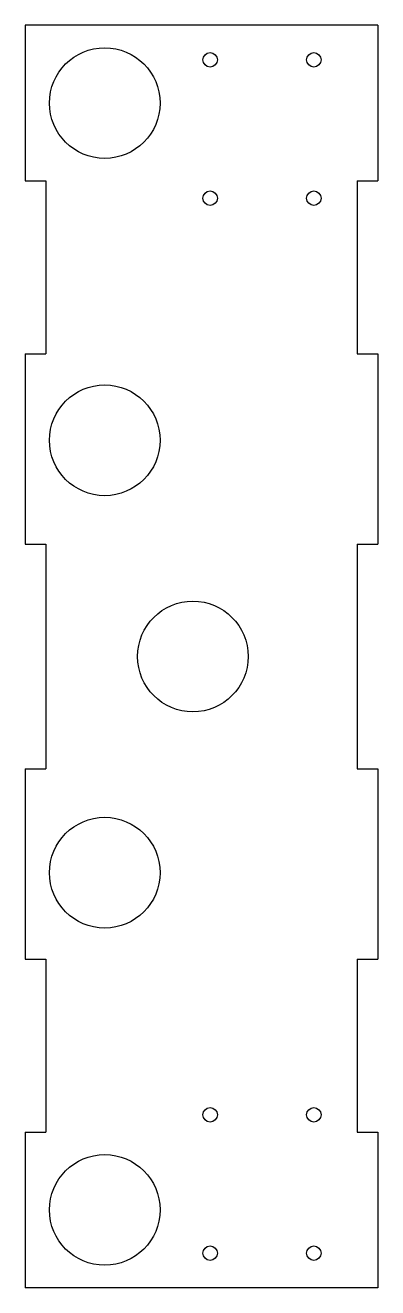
# Model space of a CAD drawing. Header units: millimetres. Extents: x 0 to 102, y -182 to 182.
import ezdxf

# ---------------------------------------------------------------- set-up
doc = ezdxf.new("R2010")
doc.units = ezdxf.units.MM
doc.layers.add('Binder', color=7, linetype='CONTINUOUS')

msp = doc.modelspace()

# ---------------------------------------------------------------- linework, layer by layer
at = {"layer": 'Binder'}
for p, q in [((102, 182.5, -131.15), (0, 182.5, -131.15)), ((0, 182.5, -131.15), (0, 137.5, -131.15)), ((102, 182.5, -131.15), (102, 137.5, -131.15)), ((0, 137.5, -131.15), (6, 137.5, -131.15)), ((6, 137.5, -131.15), (6, 87.5, -131.15)), ((96, 137.5, -131.15), (102, 137.5, -131.15)), ((96, 137.5, -131.15), (96, 87.5, -131.15)), ((0, 87.5, -131.15), (6, 87.5, -131.15)), ((0, 87.5, -131.15), (0, 32.5, -131.15)), ((96, 87.5, -131.15), (102, 87.5, -131.15)), ((102, 87.5, -131.15), (102, 32.5, -131.15)), ((0, 32.5, -131.15), (6, 32.5, -131.15)), ((6, 32.5, -131.15), (6, -32.5, -131.15)), ((96, 32.5, -131.15), (96, -32.5, -131.15)), ((96, 32.5, -131.15), (102, 32.5, -131.15)), ((0, -32.5, -131.15), (6, -32.5, -131.15)), ((0, -32.5, -131.15), (0, -87.5, -131.15)), ((96, -32.5, -131.15), (102, -32.5, -131.15)), ((102, -32.5, -131.15), (102, -87.5, -131.15)), ((0, -87.5, -131.15), (6, -87.5, -131.15)), ((6, -87.5, -131.15), (6, -137.5, -131.15)), ((96, -87.5, -131.15), (96, -137.5, -131.15)), ((96, -87.5, -131.15), (102, -87.5, -131.15)), ((0, -137.5, -131.15), (6, -137.5, -131.15)), ((0, -137.5, -131.15), (0, -182.5, -131.15)), ((96, -137.5, -131.15), (102, -137.5, -131.15)), ((102, -137.5, -131.15), (102, -182.5, -131.15)), ((102, -182.5, -131.15), (0, -182.5, -131.15))]:
    msp.add_line(p, q, dxfattribs=at)
for centre, radius in [((23, 159.998), 16), ((53.5, 172.5), 2.1), ((83.5, 172.5), 2.1), ((53.5, 132.5), 2.1), ((83.5, 132.5), 2.1), ((23, 62.498), 16), ((48.5, 0), 16), ((23, -62.498), 16), ((53.5, -132.5), 2.1), ((83.5, -132.5), 2.1), ((23, -159.998), 16), ((53.5, -172.5), 2.1), ((83.5, -172.5), 2.1)]:
    msp.add_circle(centre, radius, dxfattribs=at)

doc.saveas('drawing.dxf')
